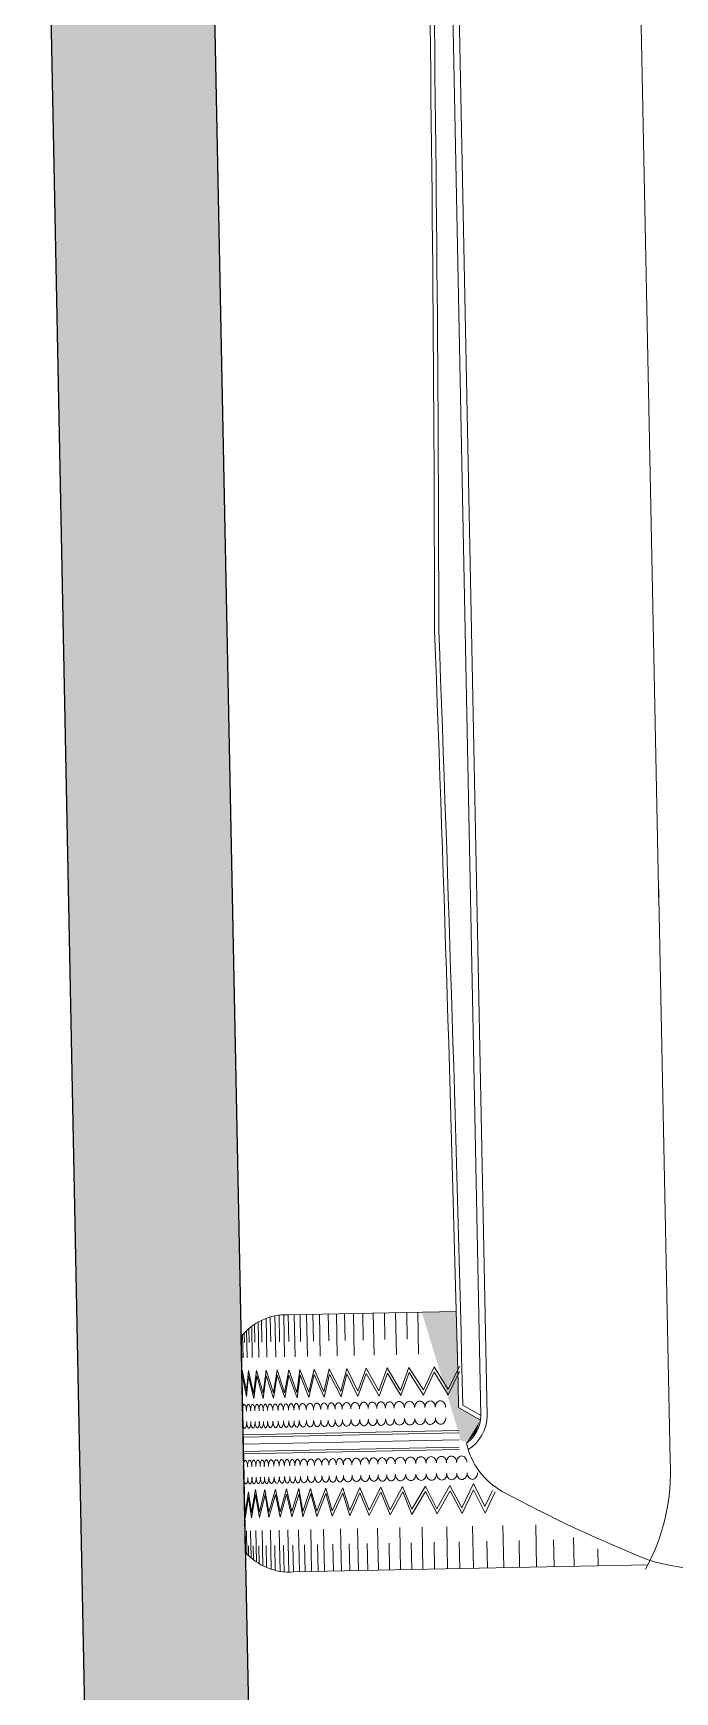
# Model space of a CAD drawing. Header units: feet. Extents: x 50754 to 76410, y 49660 to 67674.
# Drawn here: x 70055.1 to 70088.6, y 54850.3 to 54936.7 of the extents above; entities that cross this region are included whole.
import ezdxf

# ---------------------------------------------------------------- set-up
doc = ezdxf.new("R2010")
doc.units = ezdxf.units.FT
doc.linetypes.add('Amconstr', pattern=[9999, 9999, 0])
doc.layers.add('1_CAR', color=1, linetype='Continuous', lineweight=0)
for name, color, linetype in [('1_HATCH', 8, 'Continuous'), ('1_LINE', 4, 'Continuous'), ('MS GATE', 1, 'Continuous')]:
    doc.layers.add(name, color=color, linetype=linetype)

# ---------------------------------------------------------------- blocks, each defined once
blk = doc.blocks.new('admin enlclave road')
at = {"layer": '1_HATCH'}
blk.add_hatch(color=253, dxfattribs=at).paths.add_polyline_path([(44844.0095, -5351.3623), (44844.2076, -5351.3351), (44845.3463, -5358.5472), (44845.1481, -5358.5745)])
at = {"layer": '1_CAR', "color": 253, "linetype": 'Continuous'}
for p, q in [((44844.8828, -5353.921), (44844.6803, -5353.953)), ((44844.8363, -5353.9283), (44844.8443, -5353.9791)), ((44844.702, -5353.9495), (44844.7101, -5354.0003)), ((44844.7098, -5353.9483), (44844.7149, -5353.9807)), ((44844.7176, -5353.9471), (44844.7256, -5353.9978)), ((44844.7282, -5353.9454), (44844.7333, -5353.9778)), ((44844.7381, -5353.9438), (44844.7461, -5353.9946)), ((44844.748, -5353.9423), (44844.7531, -5353.9746)), ((44844.7586, -5353.9406), (44844.7666, -5353.9913)), ((44844.7699, -5353.9388), (44844.775, -5353.9712)), ((44844.7826, -5353.9368), (44844.7906, -5353.9876)), ((44844.796, -5353.9347), (44844.8012, -5353.967)), ((44844.8095, -5353.9326), (44844.8175, -5353.9833)), ((44844.8229, -5353.9304), (44844.828, -5353.9628)), ((44844.6447, -5353.967), (44844.6514, -5354.0095)), ((44844.6486, -5353.9642), (44844.6527, -5353.9905)), ((44844.6539, -5353.961), (44844.6613, -5354.008)), ((44844.6586, -5353.9587), (44844.6633, -5353.9888)), ((44844.664, -5353.9566), (44844.6719, -5354.0063)), ((44844.6689, -5353.9551), (44844.6739, -5353.9871)), ((44844.6745, -5353.9538), (44844.6825, -5354.0046)), ((44844.6801, -5353.953), (44844.6852, -5353.9853)), ((44844.6872, -5353.9519), (44844.6952, -5354.0026)), ((44844.6943, -5353.9508), (44844.6994, -5353.9831)), ((44844.6673, -5354.2468), (44844.6264, -5353.9875)), ((44844.6281, -5353.9848), (44844.6325, -5354.0125)), ((44844.6297, -5353.9824), (44844.6315, -5353.9938)), ((44844.6322, -5353.9791), (44844.6373, -5354.0118)), ((44844.6346, -5353.9763), (44844.6372, -5353.9929)), ((44844.6377, -5353.973), (44844.6436, -5354.0108)), ((44844.6408, -5353.9701), (44844.6443, -5353.9918)), ((44844.9016, -5354.0369), (44844.9301, -5354.0485)), ((44844.9062, -5354.0332), (44844.9297, -5354.0428)), ((44844.645, -5354.1056), (44844.9057, -5354.0644)), ((44844.6455, -5354.1084), (44844.9062, -5354.0672)), ((44844.6469, -5354.1172), (44844.9076, -5354.076)), ((44844.6482, -5354.1259), (44844.9089, -5354.0848)), ((44844.6487, -5354.1288), (44844.9094, -5354.0876)), ((44844.9499, -5354.1523), (44844.9564, -5354.1317)), ((44844.9511, -5354.1601), (44844.9598, -5354.1327)), ((44845.0224, -5354.2168), (44845.0144, -5354.166)), ((44844.8584, -5354.2427), (44844.8504, -5354.1919)), ((44844.8853, -5354.2384), (44844.8773, -5354.1877)), ((44844.915, -5354.2338), (44844.907, -5354.183)), ((44844.9461, -5354.2288), (44844.9381, -5354.1781)), ((44844.9828, -5354.223), (44844.9748, -5354.1723)), ((44845.0019, -5354.22), (44844.9968, -5354.1877)), ((44845.0436, -5354.2134), (44845.0385, -5354.1811)), ((44845.0676, -5354.2097), (44845.0621, -5354.1749)), ((44845.0966, -5354.2051), (44845.0934, -5354.1846)), ((44844.7362, -5354.262), (44844.7282, -5354.2112)), ((44845.1567, -5354.1956), (44844.7293, -5354.2631)), ((44844.751, -5354.2596), (44844.743, -5354.2089)), ((44844.7666, -5354.2572), (44844.7585, -5354.2064)), ((44844.7871, -5354.2539), (44844.779, -5354.2032)), ((44844.8075, -5354.2507), (44844.7995, -5354.2)), ((44844.8316, -5354.2469), (44844.8236, -5354.1962)), ((44844.845, -5354.2448), (44844.8399, -5354.2124)), ((44844.8719, -5354.2406), (44844.8668, -5354.2082)), ((44844.8994, -5354.2362), (44844.8943, -5354.2038)), ((44844.9298, -5354.2314), (44844.9247, -5354.1991)), ((44844.963, -5354.2262), (44844.9579, -5354.1938)), ((44844.6698, -5354.2489), (44844.6654, -5354.2211)), ((44844.6754, -5354.253), (44844.6703, -5354.2204)), ((44844.6825, -5354.2571), (44844.6766, -5354.2194)), ((44844.6911, -5354.2607), (44844.6843, -5354.2182)), ((44844.7016, -5354.2635), (44844.6942, -5354.2166)), ((44844.7127, -5354.2646), (44844.7048, -5354.2149)), ((44844.7177, -5354.2646), (44844.7127, -5354.2325)), ((44844.7235, -5354.2641), (44844.7154, -5354.2132)), ((44844.7291, -5354.2631), (44844.724, -5354.2307)), ((44844.7432, -5354.2609), (44844.7381, -5354.2285)), ((44844.7588, -5354.2584), (44844.7537, -5354.2261)), ((44844.7772, -5354.2555), (44844.7721, -5354.2232)), ((44844.7969, -5354.2524), (44844.7918, -5354.22)), ((44844.8189, -5354.2489), (44844.8137, -5354.2166)), ((44844.6721, -5354.2507), (44844.6703, -5354.2392)), ((44844.6786, -5354.255), (44844.6759, -5354.2383)), ((44844.6864, -5354.2589), (44844.683, -5354.2372)), ((44844.6956, -5354.2621), (44844.6915, -5354.2359)), ((44844.7068, -5354.2643), (44844.7021, -5354.2342))]:
    blk.add_line(p, q, dxfattribs=at)
for points in [[(44845.0605, -5353.3965), (44844.8486, -5352.0545, 0.143099), (44844.7959, -5351.9293)], [(44844.7802, -5353.096), (44844.6307, -5352.1488, 0.23497), (44844.6078, -5352.1191, 0.247113)], [(44844.7879, -5353.0948), (44844.6383, -5352.1475, 0.251603), (44844.6084, -5352.1109)], [(44844.7802, -5353.096), (44844.9298, -5354.0433, -0.23497), (44844.9171, -5354.0786, -0.247113)], [(44844.7879, -5353.0948), (44844.9374, -5354.0422, -0.251603), (44844.9203, -5354.0862)], [(44845.0558, -5353.3672), (44845.1662, -5354.0659, -0.143099), (44845.1546, -5354.2012)], [(44844.7714, -5354.0565, 0.067829), (44844.7705, -5354.0534, 0.080107), (44844.769, -5354.0512, 0.107097), (44844.7669, -5354.0497, 0.139237), (44844.765, -5354.0495, 0.139237), (44844.7632, -5354.0503, 0.107097), (44844.7616, -5354.0524, 0.080107), (44844.7609, -5354.0549, 0.067828), (44844.761, -5354.0581, 0.067828)], [(44844.7818, -5354.0548, 0.067829), (44844.7809, -5354.0518, 0.080107), (44844.7794, -5354.0496, 0.107097), (44844.7773, -5354.0481, 0.139237), (44844.7754, -5354.0479, 0.139237), (44844.7736, -5354.0487, 0.107097), (44844.7721, -5354.0507, 0.080107), (44844.7713, -5354.0533, 0.067828), (44844.7714, -5354.0565, 0.067828)], [(44844.7923, -5354.0532, 0.067829), (44844.7913, -5354.0501, 0.080107), (44844.7899, -5354.0479, 0.107097), (44844.7878, -5354.0464, 0.139237), (44844.7858, -5354.0462, 0.139237), (44844.784, -5354.047, 0.107097), (44844.7825, -5354.0491, 0.080107), (44844.7818, -5354.0517, 0.067828), (44844.7818, -5354.0548, 0.067828)], [(44844.8027, -5354.0515, 0.067829), (44844.8018, -5354.0485, 0.080107), (44844.8003, -5354.0463, 0.107097), (44844.7982, -5354.0448, 0.139237), (44844.7962, -5354.0446, 0.139237), (44844.7944, -5354.0454, 0.107097), (44844.7929, -5354.0474, 0.080107), (44844.7922, -5354.05, 0.067828), (44844.7923, -5354.0532, 0.067828)], [(44844.8131, -5354.0499, 0.067829), (44844.8122, -5354.0468, 0.080107), (44844.8107, -5354.0446, 0.107097), (44844.8086, -5354.0432, 0.139237), (44844.8067, -5354.0429, 0.139237), (44844.8049, -5354.0437, 0.107097), (44844.8033, -5354.0458, 0.080107), (44844.8026, -5354.0484, 0.067828), (44844.8027, -5354.0515, 0.067828)], [(44844.8235, -5354.0482, 0.067829), (44844.8226, -5354.0452, 0.080107), (44844.8211, -5354.043, 0.107097), (44844.8191, -5354.0415, 0.139237), (44844.8171, -5354.0413, 0.139237), (44844.8153, -5354.0421, 0.107097), (44844.8138, -5354.0441, 0.080107), (44844.813, -5354.0467, 0.067828), (44844.8131, -5354.0499, 0.067828)], [(44844.836, -5354.0463, 0.080127), (44844.835, -5354.0433, 0.088898), (44844.8333, -5354.0411, 0.104967), (44844.8309, -5354.0397, 0.120066), (44844.8285, -5354.0395, 0.120066), (44844.8263, -5354.0404, 0.104967), (44844.8245, -5354.0424, 0.088898), (44844.8235, -5354.0451, 0.080127), (44844.8235, -5354.0482, 0.080127)], [(44844.8484, -5354.0443, 0.080127), (44844.8474, -5354.0413, 0.088898), (44844.8457, -5354.0391, 0.104967), (44844.8434, -5354.0377, 0.120066), (44844.841, -5354.0375, 0.120066), (44844.8387, -5354.0384, 0.104967), (44844.8369, -5354.0405, 0.088898), (44844.836, -5354.0431, 0.080127), (44844.836, -5354.0463, 0.080127)], [(44844.8608, -5354.0423, 0.080127), (44844.8599, -5354.0394, 0.088898), (44844.8581, -5354.0371, 0.104967), (44844.8558, -5354.0357, 0.120066), (44844.8534, -5354.0355, 0.120066), (44844.8512, -5354.0365, 0.104967), (44844.8494, -5354.0385, 0.088898), (44844.8484, -5354.0412, 0.080127), (44844.8484, -5354.0443, 0.080127)], [(44844.8733, -5354.0404, 0.080127), (44844.8723, -5354.0374, 0.088898), (44844.8706, -5354.0352, 0.104967), (44844.8682, -5354.0338, 0.120066), (44844.8658, -5354.0336, 0.120066), (44844.8636, -5354.0345, 0.104967), (44844.8618, -5354.0366, 0.088898), (44844.8608, -5354.0392, 0.080127), (44844.8608, -5354.0423, 0.080127)], [(44844.8857, -5354.0384, 0.080127), (44844.8847, -5354.0354, 0.088898), (44844.883, -5354.0332, 0.104967), (44844.8807, -5354.0318, 0.120066), (44844.8783, -5354.0316, 0.120066), (44844.876, -5354.0325, 0.104967), (44844.8742, -5354.0346, 0.088898), (44844.8733, -5354.0372, 0.080127), (44844.8733, -5354.0404, 0.080127)], [(44844.6456, -5354.0763, 0.034494), (44844.6448, -5354.0732, 0.046388), (44844.6439, -5354.0709, 0.089454), (44844.6426, -5354.0692, 0.2264), (44844.6417, -5354.069, 0.2264), (44844.641, -5354.0695, 0.089454), (44844.6402, -5354.0715, 0.046388), (44844.6401, -5354.0739, 0.034494), (44844.6403, -5354.0771, 0.034494)], [(44844.6506, -5354.0755, 0.034494), (44844.6498, -5354.0724, 0.046388), (44844.6489, -5354.0702, 0.089454), (44844.6476, -5354.0684, 0.2264), (44844.6467, -5354.0682, 0.2264), (44844.646, -5354.0687, 0.089454), (44844.6452, -5354.0707, 0.046388), (44844.6451, -5354.0731, 0.034494), (44844.6454, -5354.0764, 0.034494)], [(44844.6556, -5354.0747, 0.034494), (44844.6548, -5354.0716, 0.046388), (44844.6539, -5354.0694, 0.089454), (44844.6526, -5354.0676, 0.2264), (44844.6517, -5354.0674, 0.2264), (44844.651, -5354.0679, 0.089454), (44844.6503, -5354.0699, 0.046388), (44844.6501, -5354.0723, 0.034494), (44844.6504, -5354.0756, 0.034494)], [(44844.6608, -5354.0739, 0.034494), (44844.66, -5354.0708, 0.046388), (44844.6591, -5354.0685, 0.089454), (44844.6578, -5354.0668, 0.2264), (44844.6569, -5354.0666, 0.2264), (44844.6562, -5354.0671, 0.089454), (44844.6555, -5354.0691, 0.046388), (44844.6553, -5354.0715, 0.034494), (44844.6556, -5354.0747, 0.034494)], [(44844.6658, -5354.0731, 0.034494), (44844.6651, -5354.07, 0.046388), (44844.6641, -5354.0678, 0.089454), (44844.6628, -5354.066, 0.2264), (44844.6619, -5354.0658, 0.2264), (44844.6612, -5354.0663, 0.089454), (44844.6605, -5354.0683, 0.046388), (44844.6603, -5354.0707, 0.034494), (44844.6606, -5354.074, 0.034494)], [(44844.6708, -5354.0723, 0.034494), (44844.6701, -5354.0692, 0.046388), (44844.6692, -5354.067, 0.089454), (44844.6678, -5354.0652, 0.2264), (44844.667, -5354.065, 0.2264), (44844.6662, -5354.0655, 0.089454), (44844.6655, -5354.0675, 0.046388), (44844.6653, -5354.0699, 0.034494), (44844.6656, -5354.0732, 0.034494)], [(44844.6772, -5354.0713, 0.041985), (44844.6764, -5354.0682, 0.055167), (44844.6754, -5354.066, 0.098023), (44844.6739, -5354.0643, 0.200541), (44844.6728, -5354.0641, 0.200541), (44844.6718, -5354.0647, 0.098023), (44844.6709, -5354.0667, 0.055167), (44844.6706, -5354.0691, 0.041985), (44844.6708, -5354.0723, 0.041985)], [(44844.6835, -5354.0703, 0.041985), (44844.6828, -5354.0672, 0.055167), (44844.6817, -5354.065, 0.098023), (44844.6802, -5354.0633, 0.200541), (44844.6791, -5354.0631, 0.200541), (44844.6782, -5354.0636, 0.098023), (44844.6772, -5354.0657, 0.055167), (44844.6769, -5354.0681, 0.041985), (44844.6772, -5354.0713, 0.041985)], [(44844.6899, -5354.0693, 0.041985), (44844.6891, -5354.0662, 0.055167), (44844.6881, -5354.064, 0.098023), (44844.6866, -5354.0623, 0.200541), (44844.6855, -5354.0621, 0.200541), (44844.6845, -5354.0626, 0.098023), (44844.6836, -5354.0647, 0.055167), (44844.6833, -5354.0671, 0.041985), (44844.6835, -5354.0703, 0.041985)], [(44844.6963, -5354.0683, 0.041985), (44844.6955, -5354.0652, 0.055167), (44844.6945, -5354.063, 0.098023), (44844.6929, -5354.0613, 0.200541), (44844.6918, -5354.061, 0.200541), (44844.6909, -5354.0616, 0.098023), (44844.69, -5354.0637, 0.055167), (44844.6897, -5354.0661, 0.041985), (44844.6899, -5354.0693, 0.041985)], [(44844.7026, -5354.0673, 0.041985), (44844.7018, -5354.0642, 0.055167), (44844.7008, -5354.062, 0.098023), (44844.6993, -5354.0603, 0.200541), (44844.6982, -5354.06, 0.200541), (44844.6972, -5354.0606, 0.098023), (44844.6963, -5354.0627, 0.055167), (44844.696, -5354.0651, 0.041985), (44844.6963, -5354.0683, 0.041985)], [(44844.709, -5354.0663, 0.041985), (44844.7082, -5354.0632, 0.055167), (44844.7072, -5354.061, 0.098023), (44844.7057, -5354.0593, 0.200541), (44844.7046, -5354.059, 0.200541), (44844.7036, -5354.0596, 0.098023), (44844.7027, -5354.0617, 0.055167), (44844.7024, -5354.0641, 0.041985), (44844.7026, -5354.0673, 0.041985)], [(44844.7176, -5354.0649, 0.056778), (44844.7168, -5354.0619, 0.070507), (44844.7155, -5354.0596, 0.106196), (44844.7137, -5354.0581, 0.161166), (44844.7121, -5354.0579, 0.161166), (44844.7107, -5354.0586, 0.106196), (44844.7094, -5354.0606, 0.070507), (44844.7088, -5354.0631, 0.056778), (44844.709, -5354.0663, 0.056778)], [(44844.7263, -5354.0636, 0.056778), (44844.7255, -5354.0605, 0.070507), (44844.7242, -5354.0583, 0.106196), (44844.7223, -5354.0567, 0.161166), (44844.7207, -5354.0565, 0.161166), (44844.7193, -5354.0572, 0.106196), (44844.718, -5354.0592, 0.070507), (44844.7175, -5354.0618, 0.056778), (44844.7176, -5354.0649, 0.056778)], [(44844.735, -5354.0622, 0.056778), (44844.7341, -5354.0591, 0.070507), (44844.7328, -5354.0569, 0.106196), (44844.731, -5354.0554, 0.161166), (44844.7294, -5354.0551, 0.161166), (44844.728, -5354.0559, 0.106196), (44844.7267, -5354.0579, 0.070507), (44844.7262, -5354.0604, 0.056778), (44844.7263, -5354.0636, 0.056778)], [(44844.7436, -5354.0608, 0.056778), (44844.7428, -5354.0578, 0.070507), (44844.7415, -5354.0555, 0.106196), (44844.7397, -5354.054, 0.161166), (44844.7381, -5354.0537, 0.161166), (44844.7367, -5354.0545, 0.106196), (44844.7354, -5354.0565, 0.070507), (44844.7348, -5354.059, 0.056778), (44844.735, -5354.0622, 0.056778)], [(44844.7523, -5354.0595, 0.056778), (44844.7515, -5354.0564, 0.070507), (44844.7502, -5354.0542, 0.106196), (44844.7483, -5354.0526, 0.161166), (44844.7467, -5354.0524, 0.161166), (44844.7453, -5354.0531, 0.106196), (44844.744, -5354.0551, 0.070507), (44844.7435, -5354.0577, 0.056778), (44844.7436, -5354.0608, 0.056778)], [(44844.761, -5354.0581, 0.056778), (44844.7601, -5354.055, 0.070507), (44844.7588, -5354.0528, 0.106196), (44844.757, -5354.0513, 0.161166), (44844.7554, -5354.051, 0.161166), (44844.754, -5354.0517, 0.106196), (44844.7527, -5354.0538, 0.070507), (44844.7522, -5354.0563, 0.056778), (44844.7523, -5354.0595, 0.056778)], [(44844.763, -5354.071, -0.056778), (44844.7631, -5354.0742, -0.070507), (44844.7626, -5354.0767, -0.106196), (44844.7613, -5354.0787, -0.161166), (44844.7599, -5354.0795, -0.161166), (44844.7583, -5354.0792, -0.106196), (44844.7565, -5354.0777, -0.070507), (44844.7552, -5354.0754, -0.056778), (44844.7543, -5354.0724, -0.056778)], [(44844.7734, -5354.0693, -0.067829), (44844.7735, -5354.0725, -0.080107), (44844.7728, -5354.0751, -0.107097), (44844.7712, -5354.0771, -0.139237), (44844.7694, -5354.0779, -0.139237), (44844.7675, -5354.0777, -0.107097), (44844.7654, -5354.0762, -0.080107), (44844.7639, -5354.074, -0.067828), (44844.763, -5354.071, -0.067828)], [(44844.7839, -5354.0677, -0.067829), (44844.7839, -5354.0709, -0.080107), (44844.7832, -5354.0734, -0.107097), (44844.7817, -5354.0755, -0.139237), (44844.7799, -5354.0763, -0.139237), (44844.7779, -5354.0761, -0.107097), (44844.7758, -5354.0746, -0.080107), (44844.7743, -5354.0724, -0.067828), (44844.7734, -5354.0693, -0.067828)], [(44844.7943, -5354.0661, -0.067829), (44844.7944, -5354.0692, -0.080107), (44844.7936, -5354.0718, -0.107097), (44844.7921, -5354.0738, -0.139237), (44844.7903, -5354.0747, -0.139237), (44844.7883, -5354.0744, -0.107097), (44844.7863, -5354.073, -0.080107), (44844.7848, -5354.0707, -0.067828), (44844.7839, -5354.0677, -0.067828)], [(44844.8047, -5354.0644, -0.067829), (44844.8048, -5354.0676, -0.080107), (44844.8041, -5354.0701, -0.107097), (44844.8025, -5354.0722, -0.139237), (44844.8007, -5354.073, -0.139237), (44844.7988, -5354.0728, -0.107097), (44844.7967, -5354.0713, -0.080107), (44844.7952, -5354.0691, -0.067828), (44844.7943, -5354.0661, -0.067828)], [(44844.8151, -5354.0628, -0.067829), (44844.8152, -5354.0659, -0.080107), (44844.8145, -5354.0685, -0.107097), (44844.8129, -5354.0705, -0.139237), (44844.8112, -5354.0714, -0.139237), (44844.8092, -5354.0711, -0.107097), (44844.8071, -5354.0697, -0.080107), (44844.8056, -5354.0674, -0.067828), (44844.8047, -5354.0644, -0.067828)], [(44844.8256, -5354.0611, -0.067829), (44844.8256, -5354.0643, -0.080107), (44844.8249, -5354.0669, -0.107097), (44844.8234, -5354.0689, -0.139237), (44844.8216, -5354.0697, -0.139237), (44844.8196, -5354.0695, -0.107097), (44844.8175, -5354.068, -0.080107), (44844.8161, -5354.0658, -0.067828), (44844.8151, -5354.0628, -0.067828)], [(44844.838, -5354.0592, -0.080127), (44844.838, -5354.0623, -0.088898), (44844.8371, -5354.0649, -0.104967), (44844.8352, -5354.067, -0.120066), (44844.833, -5354.0679, -0.120066), (44844.8306, -5354.0677, -0.104967), (44844.8283, -5354.0663, -0.088898), (44844.8265, -5354.0641, -0.080127), (44844.8256, -5354.0611, -0.080127)], [(44844.8504, -5354.0572, -0.080127), (44844.8504, -5354.0603, -0.088898), (44844.8495, -5354.063, -0.104967), (44844.8477, -5354.065, -0.120066), (44844.8454, -5354.0659, -0.120066), (44844.8431, -5354.0657, -0.104967), (44844.8407, -5354.0644, -0.088898), (44844.839, -5354.0621, -0.080127), (44844.838, -5354.0592, -0.080127)], [(44844.8629, -5354.0552, -0.080127), (44844.8629, -5354.0584, -0.088898), (44844.8619, -5354.061, -0.104967), (44844.8601, -5354.0631, -0.120066), (44844.8579, -5354.064, -0.120066), (44844.8555, -5354.0638, -0.104967), (44844.8531, -5354.0624, -0.088898), (44844.8514, -5354.0602, -0.080127), (44844.8504, -5354.0572, -0.080127)], [(44844.8753, -5354.0533, -0.080127), (44844.8753, -5354.0564, -0.088898), (44844.8744, -5354.059, -0.104967), (44844.8725, -5354.0611, -0.120066), (44844.8703, -5354.062, -0.120066), (44844.8679, -5354.0618, -0.104967), (44844.8656, -5354.0604, -0.088898), (44844.8638, -5354.0582, -0.080127), (44844.8629, -5354.0552, -0.080127)], [(44844.8877, -5354.0513, -0.080127), (44844.8877, -5354.0544, -0.088898), (44844.8868, -5354.0571, -0.104967), (44844.885, -5354.0591, -0.120066), (44844.8828, -5354.0601, -0.120066), (44844.8804, -5354.0599, -0.104967), (44844.878, -5354.0585, -0.088898), (44844.8763, -5354.0562, -0.080127), (44844.8753, -5354.0533, -0.080127)], [(44844.6476, -5354.0892, -0.034494), (44844.6479, -5354.0924, -0.046388), (44844.6477, -5354.0948, -0.089454), (44844.647, -5354.0969, -0.2264), (44844.6462, -5354.0974, -0.2264), (44844.6453, -5354.0971, -0.089454), (44844.644, -5354.0954, -0.046388), (44844.6431, -5354.0932, -0.034494), (44844.6424, -5354.09, -0.034494)], [(44844.6526, -5354.0884, -0.034494), (44844.6529, -5354.0916, -0.046388), (44844.6527, -5354.094, -0.089454), (44844.652, -5354.0961, -0.2264), (44844.6512, -5354.0966, -0.2264), (44844.6504, -5354.0964, -0.089454), (44844.649, -5354.0946, -0.046388), (44844.6481, -5354.0924, -0.034494), (44844.6474, -5354.0892, -0.034494)], [(44844.6576, -5354.0876, -0.034494), (44844.6579, -5354.0909, -0.046388), (44844.6577, -5354.0933, -0.089454), (44844.657, -5354.0953, -0.2264), (44844.6562, -5354.0958, -0.2264), (44844.6554, -5354.0956, -0.089454), (44844.654, -5354.0938, -0.046388), (44844.6531, -5354.0916, -0.034494), (44844.6524, -5354.0885, -0.034494)], [(44844.6628, -5354.0868, -0.034494), (44844.6631, -5354.09, -0.046388), (44844.6629, -5354.0924, -0.089454), (44844.6622, -5354.0945, -0.2264), (44844.6614, -5354.095, -0.2264), (44844.6606, -5354.0947, -0.089454), (44844.6592, -5354.093, -0.046388), (44844.6583, -5354.0908, -0.034494), (44844.6576, -5354.0876, -0.034494)], [(44844.6678, -5354.086, -0.034494), (44844.6681, -5354.0892, -0.046388), (44844.6679, -5354.0916, -0.089454), (44844.6672, -5354.0937, -0.2264), (44844.6664, -5354.0942, -0.2264), (44844.6656, -5354.094, -0.089454), (44844.6642, -5354.0922, -0.046388), (44844.6633, -5354.09, -0.034494), (44844.6626, -5354.0868, -0.034494)], [(44844.6728, -5354.0852, -0.034494), (44844.6731, -5354.0884, -0.046388), (44844.6729, -5354.0908, -0.089454), (44844.6722, -5354.0929, -0.2264), (44844.6714, -5354.0934, -0.2264), (44844.6706, -5354.0932, -0.089454), (44844.6692, -5354.0914, -0.046388), (44844.6683, -5354.0892, -0.034494), (44844.6676, -5354.0861, -0.034494)], [(44844.6792, -5354.0842, -0.041985), (44844.6794, -5354.0874, -0.055167), (44844.6791, -5354.0899, -0.098023), (44844.6782, -5354.0919, -0.200541), (44844.6772, -5354.0925, -0.200541), (44844.6762, -5354.0922, -0.098023), (44844.6746, -5354.0906, -0.055167), (44844.6736, -5354.0884, -0.041985), (44844.6728, -5354.0852, -0.041985)], [(44844.6856, -5354.0832, -0.041985), (44844.6858, -5354.0864, -0.055167), (44844.6855, -5354.0889, -0.098023), (44844.6846, -5354.0909, -0.200541), (44844.6836, -5354.0915, -0.200541), (44844.6825, -5354.0912, -0.098023), (44844.681, -5354.0896, -0.055167), (44844.68, -5354.0873, -0.041985), (44844.6792, -5354.0842, -0.041985)], [(44844.6919, -5354.0822, -0.041985), (44844.6922, -5354.0854, -0.055167), (44844.6919, -5354.0879, -0.098023), (44844.6909, -5354.0899, -0.200541), (44844.69, -5354.0905, -0.200541), (44844.6889, -5354.0902, -0.098023), (44844.6874, -5354.0886, -0.055167), (44844.6863, -5354.0863, -0.041985), (44844.6856, -5354.0832, -0.041985)], [(44844.6983, -5354.0812, -0.041985), (44844.6985, -5354.0844, -0.055167), (44844.6982, -5354.0869, -0.098023), (44844.6973, -5354.0889, -0.200541), (44844.6963, -5354.0895, -0.200541), (44844.6952, -5354.0892, -0.098023), (44844.6937, -5354.0876, -0.055167), (44844.6927, -5354.0853, -0.041985), (44844.6919, -5354.0822, -0.041985)], [(44844.7046, -5354.0802, -0.041985), (44844.7049, -5354.0834, -0.055167), (44844.7046, -5354.0859, -0.098023), (44844.7037, -5354.0879, -0.200541), (44844.7027, -5354.0885, -0.200541), (44844.7016, -5354.0882, -0.098023), (44844.7001, -5354.0866, -0.055167), (44844.6991, -5354.0843, -0.041985), (44844.6983, -5354.0812, -0.041985)], [(44844.711, -5354.0792, -0.041985), (44844.7112, -5354.0824, -0.055167), (44844.7109, -5354.0848, -0.098023), (44844.71, -5354.0869, -0.200541), (44844.7091, -5354.0875, -0.200541), (44844.708, -5354.0872, -0.098023), (44844.7064, -5354.0856, -0.055167), (44844.7054, -5354.0833, -0.041985), (44844.7046, -5354.0802, -0.041985)], [(44844.7197, -5354.0778, -0.056778), (44844.7198, -5354.081, -0.070507), (44844.7193, -5354.0835, -0.106196), (44844.718, -5354.0856, -0.161166), (44844.7166, -5354.0863, -0.161166), (44844.715, -5354.086, -0.106196), (44844.7131, -5354.0845, -0.070507), (44844.7119, -5354.0823, -0.056778), (44844.711, -5354.0792, -0.056778)], [(44844.7283, -5354.0765, -0.056778), (44844.7285, -5354.0796, -0.070507), (44844.7279, -5354.0822, -0.106196), (44844.7267, -5354.0842, -0.161166), (44844.7252, -5354.0849, -0.161166), (44844.7237, -5354.0847, -0.106196), (44844.7218, -5354.0831, -0.070507), (44844.7205, -5354.0809, -0.056778), (44844.7197, -5354.0778, -0.056778)], [(44844.737, -5354.0751, -0.056778), (44844.7371, -5354.0783, -0.070507), (44844.7366, -5354.0808, -0.106196), (44844.7353, -5354.0828, -0.161166), (44844.7339, -5354.0836, -0.161166), (44844.7323, -5354.0833, -0.106196), (44844.7305, -5354.0818, -0.070507), (44844.7292, -5354.0795, -0.056778), (44844.7283, -5354.0765, -0.056778)], [(44844.7457, -5354.0737, -0.056778), (44844.7458, -5354.0769, -0.070507), (44844.7453, -5354.0794, -0.106196), (44844.744, -5354.0815, -0.161166), (44844.7426, -5354.0822, -0.161166), (44844.741, -5354.0819, -0.106196), (44844.7391, -5354.0804, -0.070507), (44844.7379, -5354.0782, -0.056778), (44844.737, -5354.0751, -0.056778)], [(44844.7543, -5354.0724, -0.056778), (44844.7545, -5354.0755, -0.070507), (44844.7539, -5354.0781, -0.106196), (44844.7527, -5354.0801, -0.161166), (44844.7512, -5354.0808, -0.161166), (44844.7497, -5354.0806, -0.106196), (44844.7478, -5354.079, -0.070507), (44844.7465, -5354.0768, -0.056778), (44844.7457, -5354.0737, -0.056778)], [(44845.3692, -5354.1267, -0.145275), (44845.3058, -5354.1752, -0.123707), (44845.1561, -5354.1897, -0.027302), (44844.9684, -5354.1311, -0.215996), (44844.9171, -5354.0786)], [(44844.8237, -5354.1171, 0.067829), (44844.8228, -5354.114, 0.080107), (44844.8213, -5354.1118, 0.107097), (44844.8192, -5354.1104, 0.139237), (44844.8173, -5354.1101, 0.139237), (44844.8155, -5354.1109, 0.107097), (44844.8139, -5354.113, 0.080107), (44844.8132, -5354.1156, 0.067828), (44844.8133, -5354.1187, 0.067828)], [(44844.8341, -5354.1154, 0.067829), (44844.8332, -5354.1124, 0.080107), (44844.8317, -5354.1102, 0.107097), (44844.8297, -5354.1087, 0.139237), (44844.8277, -5354.1085, 0.139237), (44844.8259, -5354.1093, 0.107097), (44844.8244, -5354.1113, 0.080107), (44844.8237, -5354.1139, 0.067828), (44844.8237, -5354.1171, 0.067828)], [(44844.8466, -5354.1135, 0.080127), (44844.8456, -5354.1105, 0.088898), (44844.8439, -5354.1083, 0.104967), (44844.8415, -5354.1069, 0.120066), (44844.8391, -5354.1067, 0.120066), (44844.8369, -5354.1076, 0.104967), (44844.8351, -5354.1096, 0.088898), (44844.8342, -5354.1123, 0.080127), (44844.8341, -5354.1154, 0.080127)], [(44844.859, -5354.1115, 0.080127), (44844.858, -5354.1085, 0.088898), (44844.8563, -5354.1063, 0.104967), (44844.854, -5354.1049, 0.120066), (44844.8516, -5354.1047, 0.120066), (44844.8494, -5354.1056, 0.104967), (44844.8475, -5354.1077, 0.088898), (44844.8466, -5354.1103, 0.080127), (44844.8466, -5354.1135, 0.080127)], [(44844.8714, -5354.1095, 0.080127), (44844.8705, -5354.1066, 0.088898), (44844.8688, -5354.1043, 0.104967), (44844.8664, -5354.1029, 0.120066), (44844.864, -5354.1027, 0.120066), (44844.8618, -5354.1037, 0.104967), (44844.86, -5354.1057, 0.088898), (44844.859, -5354.1084, 0.080127), (44844.859, -5354.1115, 0.080127)], [(44844.8839, -5354.1076, 0.080127), (44844.8829, -5354.1046, 0.088898), (44844.8812, -5354.1024, 0.104967), (44844.8788, -5354.101, 0.120066), (44844.8764, -5354.1008, 0.120066), (44844.8742, -5354.1017, 0.104967), (44844.8724, -5354.1038, 0.088898), (44844.8715, -5354.1064, 0.080127), (44844.8714, -5354.1095, 0.080127)], [(44844.8963, -5354.1056, 0.080127), (44844.8953, -5354.1026, 0.088898), (44844.8936, -5354.1004, 0.104967), (44844.8913, -5354.099, 0.120066), (44844.8889, -5354.0988, 0.120066), (44844.8867, -5354.0997, 0.104967), (44844.8848, -5354.1018, 0.088898), (44844.8839, -5354.1044, 0.080127), (44844.8839, -5354.1076, 0.080127)], [(44844.9083, -5354.1037, 0.080127), (44844.9073, -5354.1007, 0.088898), (44844.9056, -5354.0985, 0.104967), (44844.9032, -5354.0971, 0.120066), (44844.9008, -5354.0969, 0.120066), (44844.8986, -5354.0978, 0.104967), (44844.8968, -5354.0999, 0.088898), (44844.8958, -5354.1025, 0.080127), (44844.8958, -5354.1056, 0.080127)], [(44844.9207, -5354.1017, 0.080127), (44844.9197, -5354.0987, 0.088898), (44844.918, -5354.0965, 0.104967), (44844.9156, -5354.0951, 0.120066), (44844.9132, -5354.0949, 0.120066), (44844.911, -5354.0958, 0.104967), (44844.9092, -5354.0979, 0.088898), (44844.9083, -5354.1006, 0.080127), (44844.9083, -5354.1037, 0.080127)], [(44844.6878, -5354.1385, 0.041985), (44844.687, -5354.1354, 0.055167), (44844.686, -5354.1332, 0.098023), (44844.6845, -5354.1315, 0.200541), (44844.6834, -5354.1313, 0.200541), (44844.6824, -5354.1319, 0.098023), (44844.6815, -5354.1339, 0.055167), (44844.6812, -5354.1363, 0.041985), (44844.6814, -5354.1395, 0.041985)], [(44844.6941, -5354.1375, 0.041985), (44844.6934, -5354.1344, 0.055167), (44844.6923, -5354.1322, 0.098023), (44844.6908, -5354.1305, 0.200541), (44844.6897, -5354.1303, 0.200541), (44844.6888, -5354.1308, 0.098023), (44844.6878, -5354.1329, 0.055167), (44844.6875, -5354.1353, 0.041985), (44844.6878, -5354.1385, 0.041985)], [(44844.7005, -5354.1365, 0.041985), (44844.6997, -5354.1334, 0.055167), (44844.6987, -5354.1312, 0.098023), (44844.6972, -5354.1295, 0.200541), (44844.6961, -5354.1293, 0.200541), (44844.6951, -5354.1298, 0.098023), (44844.6942, -5354.1319, 0.055167), (44844.6939, -5354.1343, 0.041985), (44844.6941, -5354.1375, 0.041985)], [(44844.7069, -5354.1355, 0.041985), (44844.7061, -5354.1324, 0.055167), (44844.7051, -5354.1302, 0.098023), (44844.7035, -5354.1285, 0.200541), (44844.7025, -5354.1282, 0.200541), (44844.7015, -5354.1288, 0.098023), (44844.7006, -5354.1309, 0.055167), (44844.7003, -5354.1333, 0.041985), (44844.7005, -5354.1365, 0.041985)], [(44844.7132, -5354.1345, 0.041985), (44844.7125, -5354.1314, 0.055167), (44844.7114, -5354.1292, 0.098023), (44844.7099, -5354.1275, 0.200541), (44844.7088, -5354.1272, 0.200541), (44844.7079, -5354.1278, 0.098023), (44844.7069, -5354.1299, 0.055167), (44844.7066, -5354.1323, 0.041985), (44844.7069, -5354.1355, 0.041985)], [(44844.7196, -5354.1335, 0.041985), (44844.7188, -5354.1304, 0.055167), (44844.7178, -5354.1282, 0.098023), (44844.7163, -5354.1265, 0.200541), (44844.7152, -5354.1262, 0.200541), (44844.7142, -5354.1268, 0.098023), (44844.7133, -5354.1289, 0.055167), (44844.713, -5354.1313, 0.041985), (44844.7132, -5354.1345, 0.041985)], [(44844.7282, -5354.1321, 0.056778), (44844.7274, -5354.1291, 0.070507), (44844.7261, -5354.1268, 0.106196), (44844.7243, -5354.1253, 0.161166), (44844.7227, -5354.1251, 0.161166), (44844.7213, -5354.1258, 0.106196), (44844.72, -5354.1278, 0.070507), (44844.7194, -5354.1303, 0.056778), (44844.7196, -5354.1335, 0.056778)], [(44844.7369, -5354.1308, 0.056778), (44844.7361, -5354.1277, 0.070507), (44844.7348, -5354.1255, 0.106196), (44844.7329, -5354.1239, 0.161166), (44844.7314, -5354.1237, 0.161166), (44844.7299, -5354.1244, 0.106196), (44844.7287, -5354.1264, 0.070507), (44844.7281, -5354.129, 0.056778), (44844.7282, -5354.1321, 0.056778)], [(44844.7456, -5354.1294, 0.056778), (44844.7447, -5354.1263, 0.070507), (44844.7434, -5354.1241, 0.106196), (44844.7416, -5354.1226, 0.161166), (44844.74, -5354.1223, 0.161166), (44844.7386, -5354.1231, 0.106196), (44844.7373, -5354.1251, 0.070507), (44844.7368, -5354.1276, 0.056778), (44844.7369, -5354.1308, 0.056778)], [(44844.7542, -5354.128, 0.056778), (44844.7534, -5354.125, 0.070507), (44844.7521, -5354.1227, 0.106196), (44844.7503, -5354.1212, 0.161166), (44844.7487, -5354.1209, 0.161166), (44844.7473, -5354.1217, 0.106196), (44844.746, -5354.1237, 0.070507), (44844.7454, -5354.1262, 0.056778), (44844.7456, -5354.1294, 0.056778)], [(44844.7629, -5354.1267, 0.056778), (44844.7621, -5354.1236, 0.070507), (44844.7608, -5354.1214, 0.106196), (44844.7589, -5354.1198, 0.161166), (44844.7574, -5354.1196, 0.161166), (44844.7559, -5354.1203, 0.106196), (44844.7547, -5354.1223, 0.070507), (44844.7541, -5354.1249, 0.056778), (44844.7542, -5354.128, 0.056778)], [(44844.7716, -5354.1253, 0.056778), (44844.7707, -5354.1222, 0.070507), (44844.7694, -5354.12, 0.106196), (44844.7676, -5354.1185, 0.161166), (44844.766, -5354.1182, 0.161166), (44844.7646, -5354.1189, 0.106196), (44844.7633, -5354.121, 0.070507), (44844.7628, -5354.1235, 0.056778), (44844.7629, -5354.1267, 0.056778)], [(44844.782, -5354.1237, 0.067829), (44844.7811, -5354.1206, 0.080107), (44844.7796, -5354.1184, 0.107097), (44844.7775, -5354.1169, 0.139237), (44844.7756, -5354.1167, 0.139237), (44844.7738, -5354.1175, 0.107097), (44844.7722, -5354.1196, 0.080107), (44844.7715, -5354.1221, 0.067828), (44844.7716, -5354.1253, 0.067828)], [(44844.7924, -5354.122, 0.067829), (44844.7915, -5354.119, 0.080107), (44844.79, -5354.1168, 0.107097), (44844.788, -5354.1153, 0.139237), (44844.786, -5354.1151, 0.139237), (44844.7842, -5354.1159, 0.107097), (44844.7827, -5354.1179, 0.080107), (44844.7819, -5354.1205, 0.067828), (44844.782, -5354.1237, 0.067828)], [(44844.8029, -5354.1204, 0.067829), (44844.802, -5354.1173, 0.080107), (44844.8005, -5354.1151, 0.107097), (44844.7984, -5354.1136, 0.139237), (44844.7964, -5354.1134, 0.139237), (44844.7946, -5354.1142, 0.107097), (44844.7931, -5354.1163, 0.080107), (44844.7924, -5354.1189, 0.067828), (44844.7924, -5354.122, 0.067828)], [(44844.8133, -5354.1187, 0.067829), (44844.8124, -5354.1157, 0.080107), (44844.8109, -5354.1135, 0.107097), (44844.8088, -5354.112, 0.139237), (44844.8068, -5354.1118, 0.139237), (44844.8051, -5354.1126, 0.107097), (44844.8035, -5354.1146, 0.080107), (44844.8028, -5354.1172, 0.067828), (44844.8029, -5354.1204, 0.067828)], [(44844.8153, -5354.1316, -0.067829), (44844.8154, -5354.1348, -0.080107), (44844.8147, -5354.1373, -0.107097), (44844.8131, -5354.1394, -0.139237), (44844.8113, -5354.1402, -0.139237), (44844.8094, -5354.14, -0.107097), (44844.8073, -5354.1385, -0.080107), (44844.8058, -5354.1363, -0.067828), (44844.8049, -5354.1333, -0.067828)], [(44844.8258, -5354.13, -0.067829), (44844.8258, -5354.1331, -0.080107), (44844.8251, -5354.1357, -0.107097), (44844.8236, -5354.1377, -0.139237), (44844.8218, -5354.1386, -0.139237), (44844.8198, -5354.1383, -0.107097), (44844.8177, -5354.1369, -0.080107), (44844.8162, -5354.1346, -0.067828), (44844.8153, -5354.1316, -0.067828)], [(44844.8362, -5354.1283, -0.067829), (44844.8362, -5354.1315, -0.080107), (44844.8355, -5354.1341, -0.107097), (44844.834, -5354.1361, -0.139237), (44844.8322, -5354.1369, -0.139237), (44844.8302, -5354.1367, -0.107097), (44844.8281, -5354.1352, -0.080107), (44844.8267, -5354.133, -0.067828), (44844.8258, -5354.13, -0.067828)], [(44844.8486, -5354.1264, -0.080127), (44844.8486, -5354.1295, -0.088898), (44844.8477, -5354.1321, -0.104967), (44844.8458, -5354.1342, -0.120066), (44844.8436, -5354.1351, -0.120066), (44844.8412, -5354.1349, -0.104967), (44844.8389, -5354.1335, -0.088898), (44844.8372, -5354.1313, -0.080127), (44844.8362, -5354.1283, -0.080127)], [(44844.861, -5354.1244, -0.080127), (44844.861, -5354.1275, -0.088898), (44844.8601, -5354.1302, -0.104967), (44844.8583, -5354.1322, -0.120066), (44844.8561, -5354.1331, -0.120066), (44844.8537, -5354.1329, -0.104967), (44844.8513, -5354.1316, -0.088898), (44844.8496, -5354.1293, -0.080127), (44844.8486, -5354.1264, -0.080127)], [(44844.8735, -5354.1224, -0.080127), (44844.8735, -5354.1256, -0.088898), (44844.8725, -5354.1282, -0.104967), (44844.8707, -5354.1303, -0.120066), (44844.8685, -5354.1312, -0.120066), (44844.8661, -5354.131, -0.104967), (44844.8637, -5354.1296, -0.088898), (44844.862, -5354.1274, -0.080127), (44844.861, -5354.1244, -0.080127)], [(44844.8859, -5354.1205, -0.080127), (44844.8859, -5354.1236, -0.088898), (44844.885, -5354.1262, -0.104967), (44844.8831, -5354.1283, -0.120066), (44844.8809, -5354.1292, -0.120066), (44844.8785, -5354.129, -0.104967), (44844.8762, -5354.1276, -0.088898), (44844.8745, -5354.1254, -0.080127), (44844.8735, -5354.1224, -0.080127)], [(44844.8984, -5354.1185, -0.080127), (44844.8983, -5354.1216, -0.088898), (44844.8974, -5354.1243, -0.104967), (44844.8956, -5354.1263, -0.120066), (44844.8934, -5354.1273, -0.120066), (44844.891, -5354.1271, -0.104967), (44844.8886, -5354.1257, -0.088898), (44844.8869, -5354.1234, -0.080127), (44844.8859, -5354.1205, -0.080127)], [(44844.9103, -5354.1166, -0.080127), (44844.9103, -5354.1197, -0.088898), (44844.9093, -5354.1224, -0.104967), (44844.9075, -5354.1244, -0.120066), (44844.9053, -5354.1253, -0.120066), (44844.9029, -5354.1251, -0.104967), (44844.9005, -5354.1237, -0.088898), (44844.8988, -5354.1215, -0.080127), (44844.8979, -5354.1185, -0.080127)], [(44844.9227, -5354.1146, -0.080127), (44844.9227, -5354.1177, -0.088898), (44844.9218, -5354.1204, -0.104967), (44844.9199, -5354.1224, -0.120066), (44844.9177, -5354.1234, -0.120066), (44844.9153, -5354.1232, -0.104967), (44844.913, -5354.1218, -0.088898), (44844.9113, -5354.1195, -0.080127), (44844.9103, -5354.1166, -0.080127)], [(44844.9352, -5354.1126, -0.080127), (44844.9351, -5354.1158, -0.088898), (44844.9342, -5354.1184, -0.104967), (44844.9324, -5354.1205, -0.120066), (44844.9302, -5354.1214, -0.120066), (44844.9278, -5354.1212, -0.104967), (44844.9254, -5354.1198, -0.088898), (44844.9237, -5354.1176, -0.080127), (44844.9227, -5354.1146, -0.080127)], [(44844.6562, -5354.1435, 0.034494), (44844.6554, -5354.1404, 0.046388), (44844.6545, -5354.1381, 0.089454), (44844.6532, -5354.1364, 0.2264), (44844.6523, -5354.1362, 0.2264), (44844.6516, -5354.1367, 0.089454), (44844.6508, -5354.1387, 0.046388), (44844.6507, -5354.1411, 0.034494), (44844.6509, -5354.1443, 0.034494)], [(44844.6612, -5354.1427, 0.034494), (44844.6604, -5354.1396, 0.046388), (44844.6595, -5354.1374, 0.089454), (44844.6582, -5354.1356, 0.2264), (44844.6573, -5354.1354, 0.2264), (44844.6566, -5354.1359, 0.089454), (44844.6559, -5354.1379, 0.046388), (44844.6557, -5354.1403, 0.034494), (44844.656, -5354.1436, 0.034494)], [(44844.6662, -5354.1419, 0.034494), (44844.6655, -5354.1388, 0.046388), (44844.6646, -5354.1366, 0.089454), (44844.6632, -5354.1348, 0.2264), (44844.6623, -5354.1346, 0.2264), (44844.6616, -5354.1351, 0.089454), (44844.6609, -5354.1371, 0.046388), (44844.6607, -5354.1395, 0.034494), (44844.661, -5354.1428, 0.034494)], [(44844.6714, -5354.1411, 0.034494), (44844.6707, -5354.138, 0.046388), (44844.6697, -5354.1357, 0.089454), (44844.6684, -5354.134, 0.2264), (44844.6675, -5354.1338, 0.2264), (44844.6668, -5354.1343, 0.089454), (44844.6661, -5354.1363, 0.046388), (44844.6659, -5354.1387, 0.034494), (44844.6662, -5354.1419, 0.034494)], [(44844.6764, -5354.1403, 0.034494), (44844.6757, -5354.1372, 0.046388), (44844.6748, -5354.135, 0.089454), (44844.6734, -5354.1332, 0.2264), (44844.6726, -5354.133, 0.2264), (44844.6718, -5354.1335, 0.089454), (44844.6711, -5354.1355, 0.046388), (44844.6709, -5354.1379, 0.034494), (44844.6712, -5354.1412, 0.034494)], [(44844.6814, -5354.1395, 0.034494), (44844.6807, -5354.1364, 0.046388), (44844.6798, -5354.1342, 0.089454), (44844.6784, -5354.1324, 0.2264), (44844.6776, -5354.1322, 0.2264), (44844.6768, -5354.1327, 0.089454), (44844.6761, -5354.1347, 0.046388), (44844.6759, -5354.1371, 0.034494), (44844.6762, -5354.1404, 0.034494)], [(44844.6898, -5354.1514, -0.041985), (44844.69, -5354.1546, -0.055167), (44844.6897, -5354.1571, -0.098023), (44844.6888, -5354.1591, -0.200541), (44844.6879, -5354.1597, -0.200541), (44844.6868, -5354.1594, -0.098023), (44844.6852, -5354.1578, -0.055167), (44844.6842, -5354.1556, -0.041985), (44844.6834, -5354.1524, -0.041985)], [(44844.6962, -5354.1504, -0.041985), (44844.6964, -5354.1536, -0.055167), (44844.6961, -5354.1561, -0.098023), (44844.6952, -5354.1581, -0.200541), (44844.6942, -5354.1587, -0.200541), (44844.6931, -5354.1584, -0.098023), (44844.6916, -5354.1568, -0.055167), (44844.6906, -5354.1545, -0.041985), (44844.6898, -5354.1514, -0.041985)], [(44844.7025, -5354.1494, -0.041985), (44844.7028, -5354.1526, -0.055167), (44844.7025, -5354.1551, -0.098023), (44844.7015, -5354.1571, -0.200541), (44844.7006, -5354.1577, -0.200541), (44844.6995, -5354.1574, -0.098023), (44844.698, -5354.1558, -0.055167), (44844.6969, -5354.1535, -0.041985), (44844.6962, -5354.1504, -0.041985)], [(44844.7089, -5354.1484, -0.041985), (44844.7091, -5354.1516, -0.055167), (44844.7088, -5354.1541, -0.098023), (44844.7079, -5354.1561, -0.200541), (44844.7069, -5354.1567, -0.200541), (44844.7058, -5354.1564, -0.098023), (44844.7043, -5354.1548, -0.055167), (44844.7033, -5354.1525, -0.041985), (44844.7025, -5354.1494, -0.041985)], [(44844.7153, -5354.1474, -0.041985), (44844.7155, -5354.1506, -0.055167), (44844.7152, -5354.1531, -0.098023), (44844.7143, -5354.1551, -0.200541), (44844.7133, -5354.1557, -0.200541), (44844.7122, -5354.1554, -0.098023), (44844.7107, -5354.1538, -0.055167), (44844.7097, -5354.1515, -0.041985), (44844.7089, -5354.1484, -0.041985)], [(44844.7216, -5354.1464, -0.041985), (44844.7219, -5354.1496, -0.055167), (44844.7216, -5354.152, -0.098023), (44844.7206, -5354.1541, -0.200541), (44844.7197, -5354.1547, -0.200541), (44844.7186, -5354.1544, -0.098023), (44844.7171, -5354.1528, -0.055167), (44844.716, -5354.1505, -0.041985), (44844.7153, -5354.1474, -0.041985)], [(44844.7303, -5354.145, -0.056778), (44844.7304, -5354.1482, -0.070507), (44844.7299, -5354.1507, -0.106196), (44844.7286, -5354.1528, -0.161166), (44844.7272, -5354.1535, -0.161166), (44844.7256, -5354.1532, -0.106196), (44844.7238, -5354.1517, -0.070507), (44844.7225, -5354.1495, -0.056778), (44844.7216, -5354.1464, -0.056778)], [(44844.739, -5354.1437, -0.056778), (44844.7391, -5354.1468, -0.070507), (44844.7385, -5354.1494, -0.106196), (44844.7373, -5354.1514, -0.161166), (44844.7358, -5354.1521, -0.161166), (44844.7343, -5354.1519, -0.106196), (44844.7324, -5354.1503, -0.070507), (44844.7311, -5354.1481, -0.056778), (44844.7303, -5354.145, -0.056778)], [(44844.7476, -5354.1423, -0.056778), (44844.7478, -5354.1455, -0.070507), (44844.7472, -5354.148, -0.106196), (44844.7459, -5354.15, -0.161166), (44844.7445, -5354.1508, -0.161166), (44844.7429, -5354.1505, -0.106196), (44844.7411, -5354.149, -0.070507), (44844.7398, -5354.1467, -0.056778), (44844.739, -5354.1437, -0.056778)], [(44844.7563, -5354.1409, -0.056778), (44844.7564, -5354.1441, -0.070507), (44844.7559, -5354.1466, -0.106196), (44844.7546, -5354.1487, -0.161166), (44844.7532, -5354.1494, -0.161166), (44844.7516, -5354.1491, -0.106196), (44844.7498, -5354.1476, -0.070507), (44844.7485, -5354.1454, -0.056778), (44844.7476, -5354.1423, -0.056778)], [(44844.765, -5354.1396, -0.056778), (44844.7651, -5354.1427, -0.070507), (44844.7646, -5354.1453, -0.106196), (44844.7633, -5354.1473, -0.161166), (44844.7618, -5354.148, -0.161166), (44844.7603, -5354.1478, -0.106196), (44844.7584, -5354.1462, -0.070507), (44844.7571, -5354.144, -0.056778), (44844.7563, -5354.1409, -0.056778)], [(44844.7736, -5354.1382, -0.056778), (44844.7738, -5354.1414, -0.070507), (44844.7732, -5354.1439, -0.106196), (44844.7719, -5354.1459, -0.161166), (44844.7705, -5354.1467, -0.161166), (44844.7689, -5354.1464, -0.106196), (44844.7671, -5354.1449, -0.070507), (44844.7658, -5354.1426, -0.056778), (44844.765, -5354.1396, -0.056778)], [(44844.784, -5354.1365, -0.067829), (44844.7841, -5354.1397, -0.080107), (44844.7834, -5354.1423, -0.107097), (44844.7819, -5354.1443, -0.139237), (44844.7801, -5354.1451, -0.139237), (44844.7781, -5354.1449, -0.107097), (44844.776, -5354.1434, -0.080107), (44844.7745, -5354.1412, -0.067828), (44844.7736, -5354.1382, -0.067828)], [(44844.7945, -5354.1349, -0.067829), (44844.7945, -5354.1381, -0.080107), (44844.7938, -5354.1406, -0.107097), (44844.7923, -5354.1427, -0.139237), (44844.7905, -5354.1435, -0.139237), (44844.7885, -5354.1433, -0.107097), (44844.7864, -5354.1418, -0.080107), (44844.785, -5354.1396, -0.067828), (44844.784, -5354.1365, -0.067828)], [(44844.8049, -5354.1333, -0.067829), (44844.805, -5354.1364, -0.080107), (44844.8042, -5354.139, -0.107097), (44844.8027, -5354.141, -0.139237), (44844.8009, -5354.1419, -0.139237), (44844.799, -5354.1416, -0.107097), (44844.7969, -5354.1402, -0.080107), (44844.7954, -5354.1379, -0.067828), (44844.7945, -5354.1349, -0.067828)], [(44844.6582, -5354.1564, -0.034494), (44844.6585, -5354.1596, -0.046388), (44844.6583, -5354.162, -0.089454), (44844.6576, -5354.1641, -0.2264), (44844.6568, -5354.1646, -0.2264), (44844.656, -5354.1643, -0.089454), (44844.6546, -5354.1626, -0.046388), (44844.6537, -5354.1604, -0.034494), (44844.653, -5354.1572, -0.034494)], [(44844.6632, -5354.1556, -0.034494), (44844.6635, -5354.1588, -0.046388), (44844.6633, -5354.1612, -0.089454), (44844.6626, -5354.1633, -0.2264), (44844.6618, -5354.1638, -0.2264), (44844.661, -5354.1636, -0.089454), (44844.6596, -5354.1618, -0.046388), (44844.6587, -5354.1596, -0.034494), (44844.658, -5354.1564, -0.034494)], [(44844.6682, -5354.1548, -0.034494), (44844.6685, -5354.1581, -0.046388), (44844.6683, -5354.1605, -0.089454), (44844.6676, -5354.1625, -0.2264), (44844.6668, -5354.163, -0.2264), (44844.666, -5354.1628, -0.089454), (44844.6646, -5354.161, -0.046388), (44844.6637, -5354.1588, -0.034494), (44844.663, -5354.1557, -0.034494)], [(44844.6734, -5354.154, -0.034494), (44844.6737, -5354.1572, -0.046388), (44844.6735, -5354.1596, -0.089454), (44844.6728, -5354.1617, -0.2264), (44844.672, -5354.1622, -0.2264), (44844.6712, -5354.1619, -0.089454), (44844.6698, -5354.1602, -0.046388), (44844.6689, -5354.158, -0.034494), (44844.6682, -5354.1548, -0.034494)], [(44844.6784, -5354.1532, -0.034494), (44844.6787, -5354.1564, -0.046388), (44844.6785, -5354.1588, -0.089454), (44844.6778, -5354.1609, -0.2264), (44844.677, -5354.1614, -0.2264), (44844.6762, -5354.1612, -0.089454), (44844.6748, -5354.1594, -0.046388), (44844.6739, -5354.1572, -0.034494), (44844.6732, -5354.154, -0.034494)], [(44844.6834, -5354.1524, -0.034494), (44844.6837, -5354.1556, -0.046388), (44844.6835, -5354.158, -0.089454), (44844.6828, -5354.1601, -0.2264), (44844.6821, -5354.1606, -0.2264), (44844.6812, -5354.1604, -0.089454), (44844.6799, -5354.1586, -0.046388), (44844.6789, -5354.1564, -0.034494), (44844.6782, -5354.1533, -0.034494)]]:
    blk.add_lwpolyline(points, format="xyb", dxfattribs=at)
for points in [[(44844.6334, -5354.0276), (44844.6422, -5354.0523), (44844.6411, -5354.0271), (44844.6511, -5354.0538), (44844.651, -5354.0255), (44844.6625, -5354.052), (44844.6623, -5354.0237), (44844.6752, -5354.05), (44844.6758, -5354.0216), (44844.6886, -5354.0479), (44844.6899, -5354.0194), (44844.7034, -5354.0455), (44844.7033, -5354.0173), (44844.7176, -5354.0433), (44844.7203, -5354.0146), (44844.736, -5354.0404), (44844.7387, -5354.0117), (44844.7564, -5354.0372), (44844.7599, -5354.0084), (44844.7769, -5354.0339), (44844.7832, -5354.0047), (44844.8024, -5354.0299), (44844.8086, -5354.0007), (44844.8285, -5354.0258), (44844.8348, -5353.9965), (44844.8561, -5354.0214), (44844.8652, -5353.9917), (44844.8858, -5354.0167), (44844.8956, -5353.9869)], [(44844.6344, -5354.034), (44844.6432, -5354.0587), (44844.6421, -5354.0335), (44844.6521, -5354.0601), (44844.652, -5354.0319), (44844.6635, -5354.0584), (44844.6633, -5354.0301), (44844.6762, -5354.0564), (44844.6768, -5354.028), (44844.6896, -5354.0542), (44844.6909, -5354.0258), (44844.7044, -5354.0519), (44844.7043, -5354.0236), (44844.7186, -5354.0497), (44844.7213, -5354.021), (44844.737, -5354.0468), (44844.7397, -5354.0181), (44844.7575, -5354.0435), (44844.7609, -5354.0147), (44844.7779, -5354.0403), (44844.7842, -5354.011), (44844.8034, -5354.0363), (44844.8096, -5354.007), (44844.8295, -5354.0321), (44844.8358, -5354.0029), (44844.8571, -5354.0278), (44844.8662, -5353.9981), (44844.8868, -5354.0231), (44844.8966, -5353.9933)], [(44844.9224, -5354.1567), (44844.932, -5354.1261), (44844.9499, -5354.1523)], [(44844.6607, -5354.2001), (44844.6614, -5354.1739), (44844.6682, -5354.1982), (44844.6695, -5354.1698), (44844.6781, -5354.1967), (44844.6808, -5354.168), (44844.6894, -5354.1949), (44844.6935, -5354.166), (44844.7028, -5354.1928), (44844.7069, -5354.1639), (44844.7169, -5354.1905), (44844.7218, -5354.1615), (44844.7303, -5354.1884), (44844.7359, -5354.1593), (44844.7473, -5354.1857), (44844.7543, -5354.1564), (44844.7657, -5354.1828), (44844.7748, -5354.1531), (44844.7869, -5354.1795), (44844.7953, -5354.1499), (44844.8102, -5354.1758), (44844.8207, -5354.1459), (44844.8357, -5354.1718), (44844.8468, -5354.1418), (44844.8618, -5354.1677), (44844.8744, -5354.1374), (44844.8922, -5354.1629), (44844.9041, -5354.1327), (44844.9226, -5354.1581)], [(44844.6617, -5354.2065), (44844.6624, -5354.1803), (44844.6692, -5354.2046), (44844.6705, -5354.1761), (44844.6791, -5354.203), (44844.6818, -5354.1744), (44844.6904, -5354.2013), (44844.6945, -5354.1723), (44844.7038, -5354.1991), (44844.7079, -5354.1702), (44844.7179, -5354.1969), (44844.7228, -5354.1679), (44844.7314, -5354.1948), (44844.7369, -5354.1656), (44844.7483, -5354.1921), (44844.7553, -5354.1627), (44844.7667, -5354.1892), (44844.7758, -5354.1595), (44844.7879, -5354.1859), (44844.7963, -5354.1563), (44844.8112, -5354.1822), (44844.8217, -5354.1523), (44844.8367, -5354.1782), (44844.8479, -5354.1481), (44844.8628, -5354.174), (44844.8754, -5354.1438), (44844.8932, -5354.1692), (44844.9051, -5354.1391), (44844.9236, -5354.1644)], [(44844.9236, -5354.1644), (44844.9333, -5354.1339), (44844.9511, -5354.1601)]]:
    blk.add_lwpolyline(points, dxfattribs=at)
for centre, radius, start, end in [((44779.9304, -5362.1244), 65.438, 7.92513, 8.75545), ((44779.9304, -5362.1244), 65.4432, 7.92513, 8.752922), ((44780.3031, -5364.4854), 65.438, 9.187774, 10.018094), ((44780.3031, -5364.4854), 65.4432, 9.190302, 10.018094), ((44844.6874, -5354.0234), 0.0708, 95.7529, 149.5742), ((44844.6874, -5354.0234), 0.0708, 95.7529, 149.5742), ((44844.7143, -5354.1939), 0.0708, 228.369, 282.1904)]:
    blk.add_arc(centre, radius, start, end, dxfattribs=at)
for points in [[(44844.8828, -5353.921), (44844.8411, -5353.9276), (44844.9075, -5354.0708)], [(44844.9301, -5354.0485), (44844.9016, -5354.0369), (44844.9171, -5354.0779), (44844.9081, -5354.0755)], [(44844.9232, -5354.0641), (44844.9296, -5354.0494), (44844.9265, -5354.065)], [(44844.9236, -5354.0632), (44844.9171, -5354.0779), (44844.9265, -5354.065)]]:
    blk.add_solid(points, dxfattribs=at)
at = {"layer": '1_LINE', "color": 253}
for p, q in [((44844.2076, -5351.3351), (44845.3463, -5358.5472)), ((44844.0095, -5351.3623), (44845.1481, -5358.5745))]:
    blk.add_line(p, q, dxfattribs=at)

msp = doc.modelspace()

# ---------------------------------------------------------------- block references
at = {"layer": 'MS GATE', "linetype": 'Amconstr', "lineweight": 25, "xscale": 42.66674600251998, "yscale": 42.66674600251998, "zscale": 42.66674600251998, "rotation": 352.174150691152}
msp.add_blockref('admin enlclave road', (-1794383.54152, 541708.42207), dxfattribs=at)

doc.saveas('drawing.dxf')
